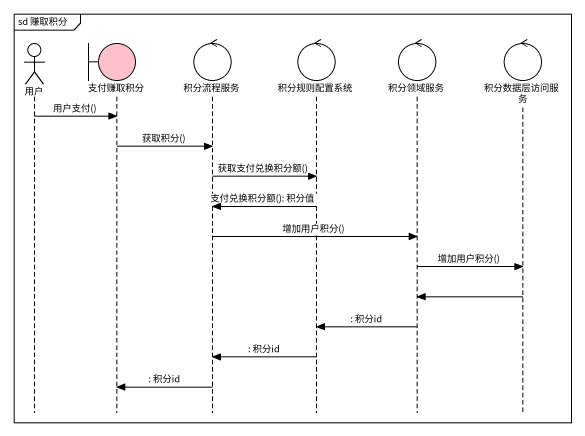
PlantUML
@startuml
mainframe sd 赚取积分
hide footbox
actor 用户
boundary 支付赚取积分 #FFC0CB
control 积分流程服务
control 积分规则配置系统
control 积分领域服务
control 积分数据层访问服务

用户 -> 支付赚取积分 : 用户支付()
支付赚取积分 -> 积分流程服务 : 获取积分()
积分流程服务 -> 积分规则配置系统 : 获取支付兑换积分额()
积分规则配置系统 -> 积分流程服务 : 支付兑换积分额(): 积分值
积分流程服务 -> 积分领域服务 : 增加用户积分()
积分领域服务 -> 积分数据层访问服务 : 增加用户积分()
积分数据层访问服务 -> 积分领域服务
积分领域服务 -> 积分规则配置系统 : : 积分id
积分规则配置系统 -> 积分流程服务 : : 积分id
积分流程服务 -> 支付赚取积分 : : 积分id
@enduml
